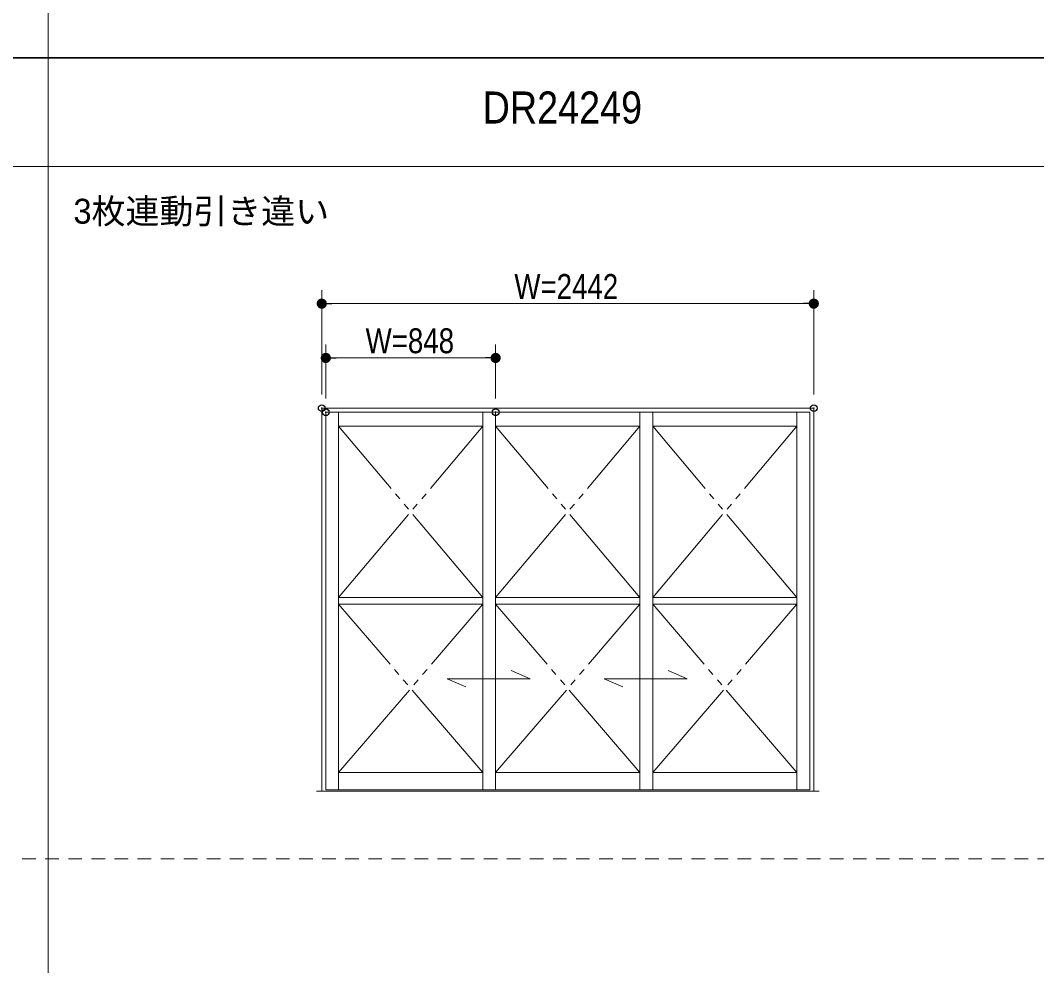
# Model space of a CAD drawing. Units: millimetres on the paper. Extents: x -303 to 303, y -152 to 152.
# Drawn here: x -53.4 to 21.5, y -68.9 to 0.8 of the extents above; entities that cross this region are included whole.
import ezdxf
from ezdxf.enums import TextEntityAlignment as Align

# ---------------------------------------------------------------- set-up
doc = ezdxf.new("R2010")
doc.units = ezdxf.units.MM
doc.header["$PDMODE"] = 32
doc.header["$PDSIZE"] = 0.5
doc.linetypes.add('USER1', pattern=[1.7, 1, -0.7])
doc.linetypes.add('USER3', pattern=[10.5, 8, -0.5, 0.5, -0.5, 0.5, -0.5])
for name, color, linetype, lineweight in [('0-1_3一般', 7, 'Continuous', 15), ('0-2_2寸法-1', 7, 'Continuous', 15), ('0-3_0', 7, 'Continuous', 25)]:
    doc.layers.add(name, color=color, linetype=linetype, lineweight=lineweight)
doc.layers.add('0-4_Defpoints', color=7, linetype='Continuous')
doc.styles.add('ＭＳ Ｐゴシック', font='')
doc.styles.get('ＭＳ Ｐゴシック').set_extended_font_data('MS PGothic')

# ---------------------------------------------------------------- blocks, each defined once
blk = doc.blocks.new('グループ-4')
at = {"layer": '0-1_3一般'}
for p, q in [((38, 103), (38, -107)), ((-190, -10), (190, -10))]:
    blk.add_line(p, q, dxfattribs=at)
at = {"layer": '0-1_3一般', "lineweight": 30}
blk.add_line((-190, -2), (190, -2), dxfattribs=at)
at = {"layer": '0-1_3一般', "linetype": 'USER1'}
blk.add_line((-190, -61), (190, -61), dxfattribs=at)
blk = doc.blocks.new('_Dot')
at = {"layer": '0-3_0'}
blk.add_line((-0.5, 0), (-1, 0), dxfattribs=at)
for points in [[(0, 0), (-0.5, 0), (-0.496, 0.063)], [(0, 0), (-0.496, -0.063), (-0.5, 0)], [(0, 0), (-0.496, 0.063), (-0.484, 0.124)], [(0, 0), (-0.484, -0.124), (-0.496, -0.063)], [(0, 0), (-0.484, 0.124), (-0.465, 0.184)], [(0, 0), (-0.465, -0.184), (-0.484, -0.124)], [(0, 0), (-0.465, 0.184), (-0.438, 0.241)], [(0, 0), (-0.438, -0.241), (-0.465, -0.184)], [(0, 0), (-0.438, 0.241), (-0.405, 0.294)], [(0, 0), (-0.405, -0.294), (-0.438, -0.241)], [(0, 0), (-0.405, 0.294), (-0.364, 0.342)], [(0, 0), (-0.364, -0.342), (-0.405, -0.294)], [(0, 0), (-0.364, 0.342), (-0.319, 0.385)], [(0, 0), (-0.319, -0.385), (-0.364, -0.342)], [(0, 0), (-0.319, 0.385), (-0.268, 0.422)], [(0, 0), (-0.268, -0.422), (-0.319, -0.385)], [(0, 0), (-0.268, 0.422), (-0.213, 0.452)], [(0, 0), (-0.213, -0.452), (-0.268, -0.422)], [(0, 0), (-0.213, 0.452), (-0.155, 0.476)], [(0, 0), (-0.155, -0.476), (-0.213, -0.452)], [(0, 0), (-0.155, 0.476), (-0.094, 0.491)], [(0, 0), (-0.094, -0.491), (-0.155, -0.476)], [(0, 0), (-0.094, 0.491), (-0.031, 0.499)], [(0, 0), (-0.031, -0.499), (-0.094, -0.491)], [(0, 0), (-0.031, 0.499), (0.031, 0.499)], [(0, 0), (0.031, -0.499), (-0.031, -0.499)], [(0, 0), (0.031, 0.499), (0.094, 0.491)], [(0, 0), (0.094, 0.491), (0.155, 0.476)], [(0, 0), (0.155, 0.476), (0.213, 0.452)], [(0, 0), (0.213, 0.452), (0.268, 0.422)], [(0, 0), (0.268, 0.422), (0.319, 0.385)], [(0, 0), (0.319, 0.385), (0.364, 0.342)], [(0, 0), (0.364, 0.342), (0.405, 0.294)], [(0, 0), (0.405, 0.294), (0.438, 0.241)], [(0, 0), (0.438, 0.241), (0.465, 0.184)], [(0, 0), (0.465, 0.184), (0.484, 0.124)], [(0, 0), (0.484, 0.124), (0.496, 0.063)], [(0, 0), (0.496, 0.063), (0.5, 0)], [(0, 0), (0.094, -0.491), (0.031, -0.499)], [(0, 0), (0.155, -0.476), (0.094, -0.491)], [(0, 0), (0.213, -0.452), (0.155, -0.476)], [(0, 0), (0.268, -0.422), (0.213, -0.452)], [(0, 0), (0.319, -0.385), (0.268, -0.422)], [(0, 0), (0.364, -0.342), (0.319, -0.385)], [(0, 0), (0.405, -0.294), (0.364, -0.342)], [(0, 0), (0.438, -0.241), (0.405, -0.294)], [(0, 0), (0.465, -0.184), (0.438, -0.241)], [(0, 0), (0.484, -0.124), (0.465, -0.184)], [(0, 0), (0.496, -0.063), (0.484, -0.124)], [(0, 0), (0.5, 0), (0.496, -0.063)]]:
    blk.add_solid(points, dxfattribs=at)
blk = doc.blocks.new('グループ-16')
at = {"layer": '0-1_3一般'}
for p, q in [((58.167, -27.8), (94.41, -27.8)), ((58.167, -56), (58.167, -27.8)), ((58.465, -28.098), (58.703, -28.098)), ((58.465, -55.901), (58.465, -28.098)), ((58.703, -28.098), (59.17, -28.098)), ((59.17, -28.098), (59.408, -28.098)), ((59.408, -28.098), (70.062, -28.098)), ((59.408, -28.098), (59.408, -55.901)), ((70.033, -55.901), (70.033, -28.098)), ((70.033, -28.098), (70.271, -28.098)), ((70.976, -28.098), (70.976, -55.901)), ((70.976, -28.098), (81.63, -28.098)), ((81.601, -55.901), (81.601, -28.098)), ((81.601, -28.098), (81.839, -28.098)), ((81.839, -28.098), (82.306, -28.098)), ((82.306, -28.098), (82.544, -28.098)), ((82.544, -28.098), (82.544, -55.901)), ((82.544, -28.098), (93.198, -28.098)), ((93.169, -55.901), (93.169, -28.098)), ((93.169, -28.098), (93.407, -28.098)), ((93.407, -28.098), (93.874, -28.098)), ((93.874, -28.098), (94.112, -28.098)), ((94.112, -28.098), (94.112, -55.901)), ((94.41, -56), (94.41, -27.8)), ((70.033, -29.131), (59.408, -29.131)), ((81.601, -29.131), (70.976, -29.131)), ((93.169, -29.131), (82.544, -29.131)), ((70.033, -41.751), (59.408, -41.751)), ((81.601, -41.751), (70.976, -41.751)), ((93.169, -41.751), (82.544, -41.751)), ((59.408, -42.248), (70.033, -42.248)), ((70.976, -42.248), (81.601, -42.248)), ((82.544, -42.248), (93.169, -42.248)), ((83.687, -47.132), (85.077, -47.727)), ((68.783, -48.323), (67.393, -47.727)), ((85.077, -47.727), (78.961, -47.727)), ((80.351, -48.323), (78.961, -47.727)), ((59.408, -54.63), (70.033, -54.63)), ((70.976, -54.63), (81.601, -54.63)), ((82.544, -54.63), (93.169, -54.63)), ((57.77, -56), (94.807, -56)), ((59.408, -55.901), (59.17, -55.901)), ((70.033, -55.901), (59.408, -55.901)), ((70.271, -55.901), (70.033, -55.901)), ((70.738, -55.901), (70.271, -55.901)), ((70.976, -55.901), (70.738, -55.901)), ((81.601, -55.901), (70.976, -55.901)), ((82.544, -55.901), (82.306, -55.901)), ((93.169, -55.901), (82.544, -55.901)), ((93.407, -55.901), (93.169, -55.901))]:
    blk.add_line(p, q, dxfattribs=at)
at = {"layer": '0-1_3一般', "linetype": 'USER3'}
for p, q in [((59.408, -41.751), (70.033, -29.131)), ((70.033, -41.751), (59.408, -29.131)), ((81.601, -41.751), (70.976, -29.131)), ((70.976, -41.751), (81.601, -29.131)), ((93.169, -41.751), (82.544, -29.131)), ((82.544, -41.751), (93.169, -29.131)), ((59.408, -54.63), (70.033, -42.248)), ((70.033, -54.63), (59.408, -42.248)), ((70.976, -54.63), (81.601, -42.248)), ((81.601, -54.63), (70.976, -42.248)), ((93.169, -54.63), (82.544, -42.248)), ((82.544, -54.63), (93.169, -42.248))]:
    blk.add_line(p, q, dxfattribs=at)
at = {"layer": '0-1_3一般'}
for points in [[(70.271, -28.098), (70.738, -28.098), (70.976, -28.098)], [(72.119, -47.132), (73.509, -47.727), (67.393, -47.727)], [(59.17, -55.901), (58.703, -55.901), (58.465, -55.901)], [(82.306, -55.901), (81.839, -55.901), (81.601, -55.901)], [(94.112, -55.901), (93.874, -55.901), (93.407, -55.901)]]:
    blk.add_lwpolyline(points, dxfattribs=at)

msp = doc.modelspace()

# ---------------------------------------------------------------- linework, layer by layer
at = {"layer": '0-2_2寸法-1'}
for p, q in [((-31.208, -26.8), (-31.208, -19.098)), ((5.035, -26.8), (5.035, -19.098)), ((-30.458, -20.098), (4.284, -20.098)), ((-30.91, -27.098), (-30.91, -23.098)), ((-18.399, -27.098), (-18.399, -23.098)), ((-30.16, -24.098), (-19.149, -24.098))]:
    msp.add_line(p, q, dxfattribs=at)
at = {"layer": '0-4_Defpoints'}
for p in [(5.035, -20.098), (-18.399, -24.098), (-31.208, -27.8), (5.035, -27.8), (-30.91, -28.098), (-18.399, -28.098)]:
    msp.add_point(p, dxfattribs=at)

# ---------------------------------------------------------------- block references
at = {"layer": '0-1_3一般'}
for name in ['グループ-4', 'グループ-16']:
    msp.add_blockref(name, (-89.375, 0), dxfattribs=at)
at = {"layer": '0-2_2寸法-1', "xscale": 0.7503418, "yscale": 0.7503418, "rotation": 180}
for p in [(-31.208, -20.098), (-30.91, -24.098)]:
    msp.add_blockref('_Dot', p, dxfattribs=at)
at = {"layer": '0-2_2寸法-1', "xscale": 0.7503418, "yscale": 0.7503418}
for p in [(5.035, -20.098), (-18.399, -24.098)]:
    msp.add_blockref('_Dot', p, dxfattribs=at)

# ---------------------------------------------------------------- texts
at = {"layer": '0-1_3一般', "style": 'ＭＳ Ｐゴシック', "width": 0.9}
msp.add_text('DR24249', height=2.361, dxfattribs=at).set_placement((-19.359, -7.541), align=Align.BOTTOM_LEFT)
at = {"layer": '0-1_3一般', "style": 'ＭＳ Ｐゴシック'}
msp.add_text('3枚連動引き違い', height=1.833, dxfattribs=at).set_placement((-49.5, -14.758), align=Align.BOTTOM_LEFT)
at = {"layer": '0-2_2寸法-1', "style": 'ＭＳ Ｐゴシック', "width": 0.85}
for s, p in [('W=2442', (-17.02, -20.301)), ('W=848', (-27.978, -24.301))]:
    msp.add_text(s, height=1.833, dxfattribs=at).set_placement(p, align=Align.BOTTOM_LEFT)

doc.saveas('drawing.dxf')
